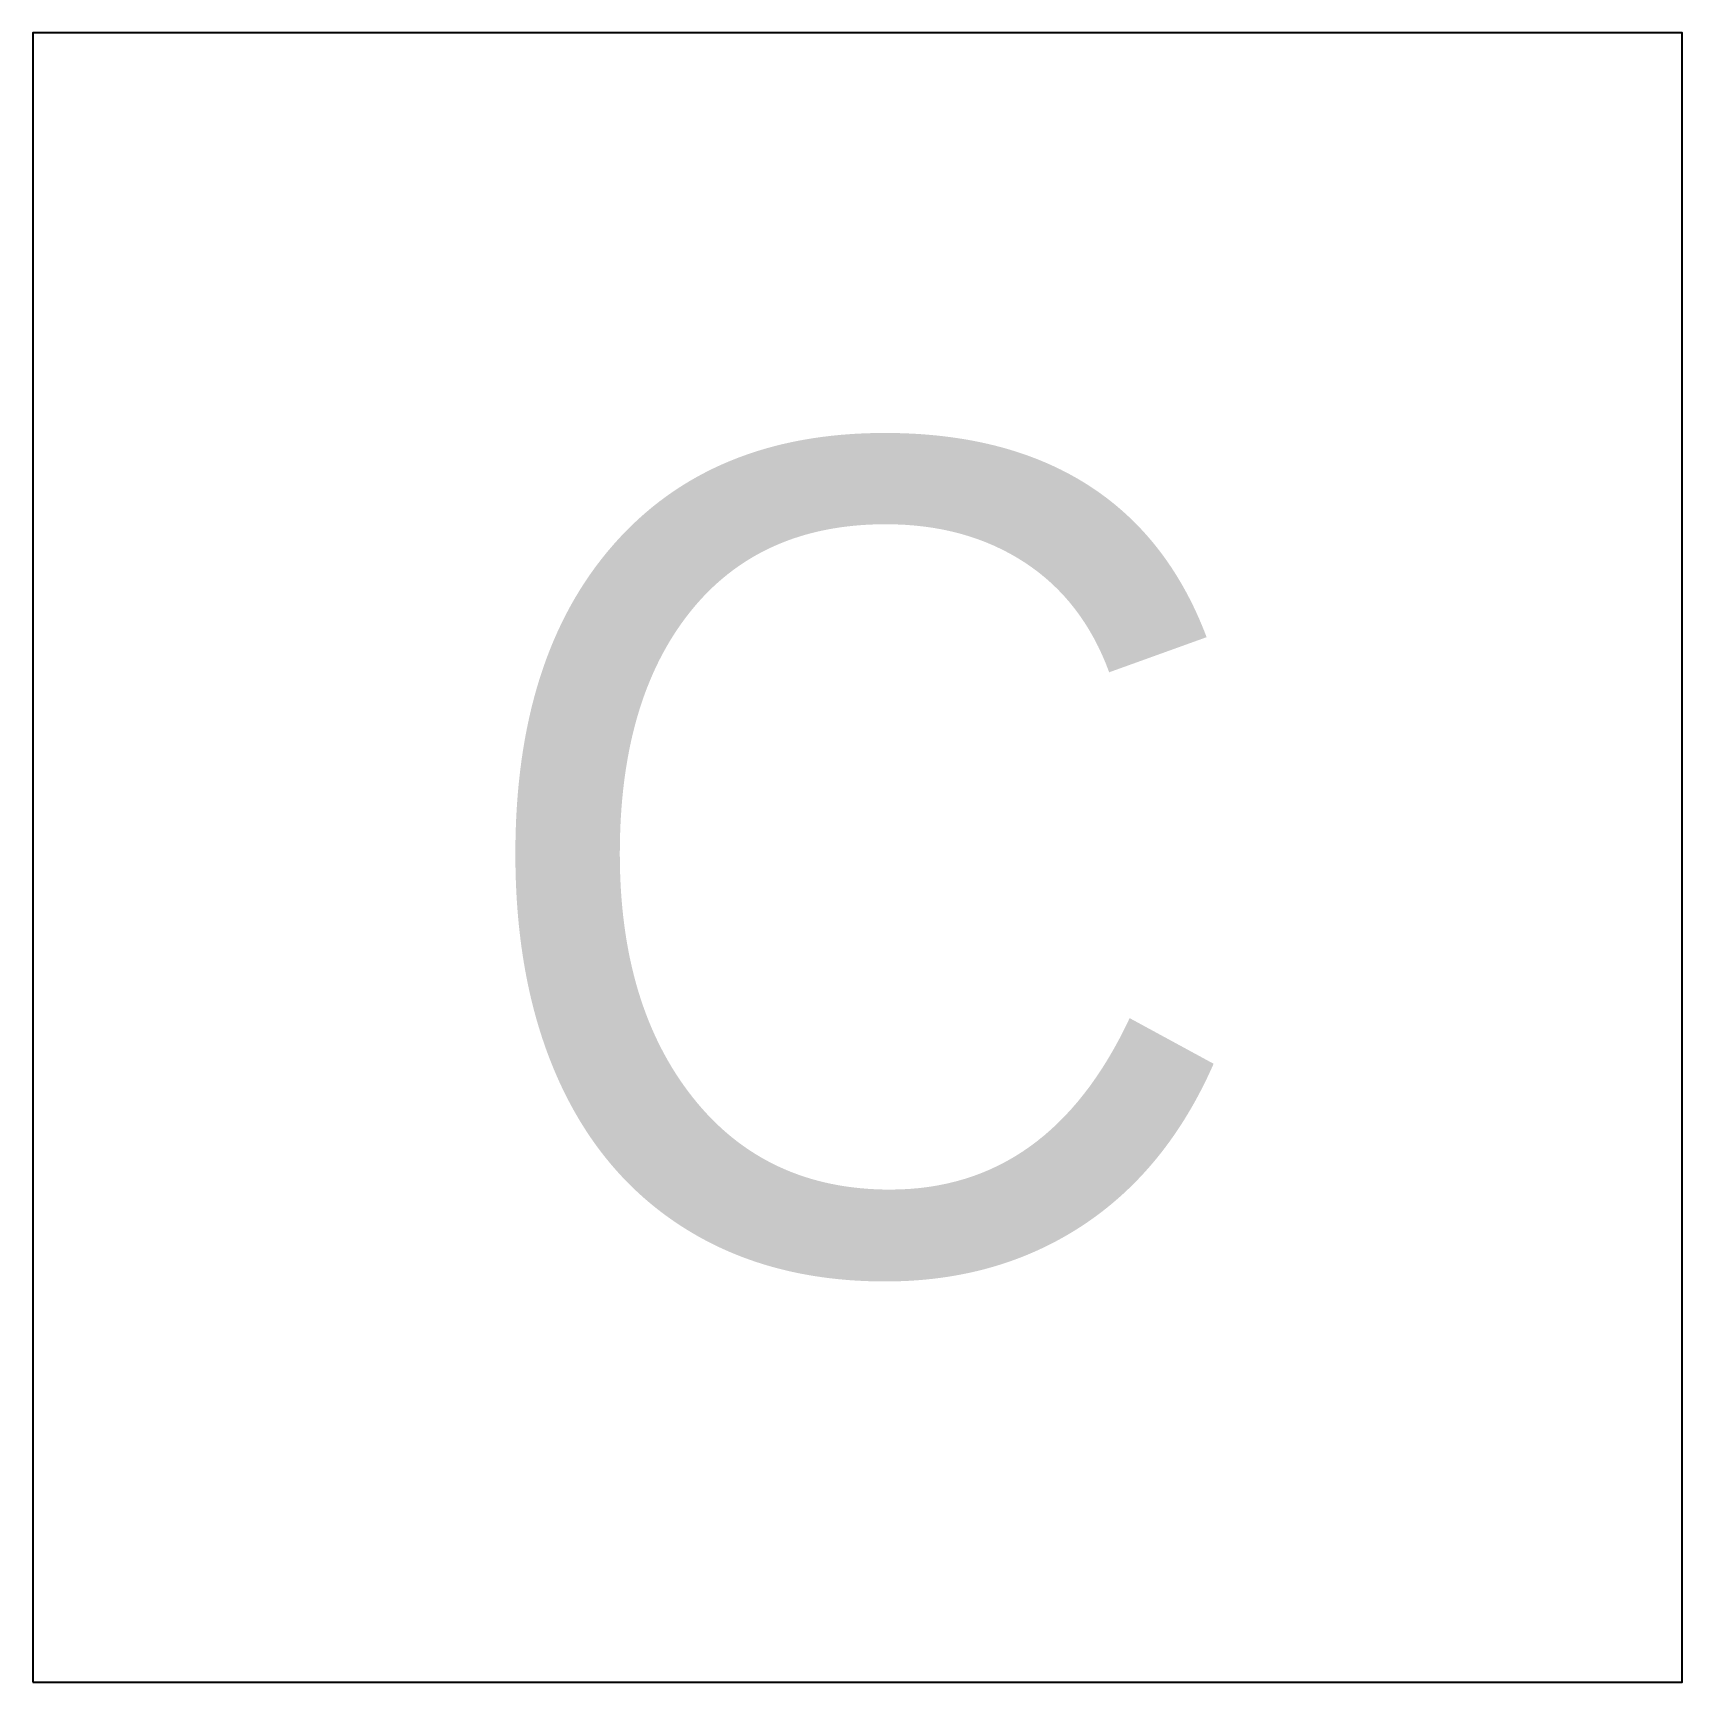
# Model space of a CAD drawing. Header units: metres. Extents: x -0.25 to 0.25, y -0.25 to 0.25.
import ezdxf
from ezdxf.enums import TextEntityAlignment as Align

# ---------------------------------------------------------------- set-up
doc = ezdxf.new("R2010")
doc.units = ezdxf.units.M

msp = doc.modelspace()

# ---------------------------------------------------------------- linework, layer by layer
msp.add_lwpolyline([(-0.25, -0.25), (0.25, -0.25), (0.25, 0.25), (-0.25, 0.25)], close=True)

# ---------------------------------------------------------------- texts
msp.add_text('C', height=0.25).set_placement((0, 0), align=Align.MIDDLE_CENTER)

doc.saveas('drawing.dxf')
